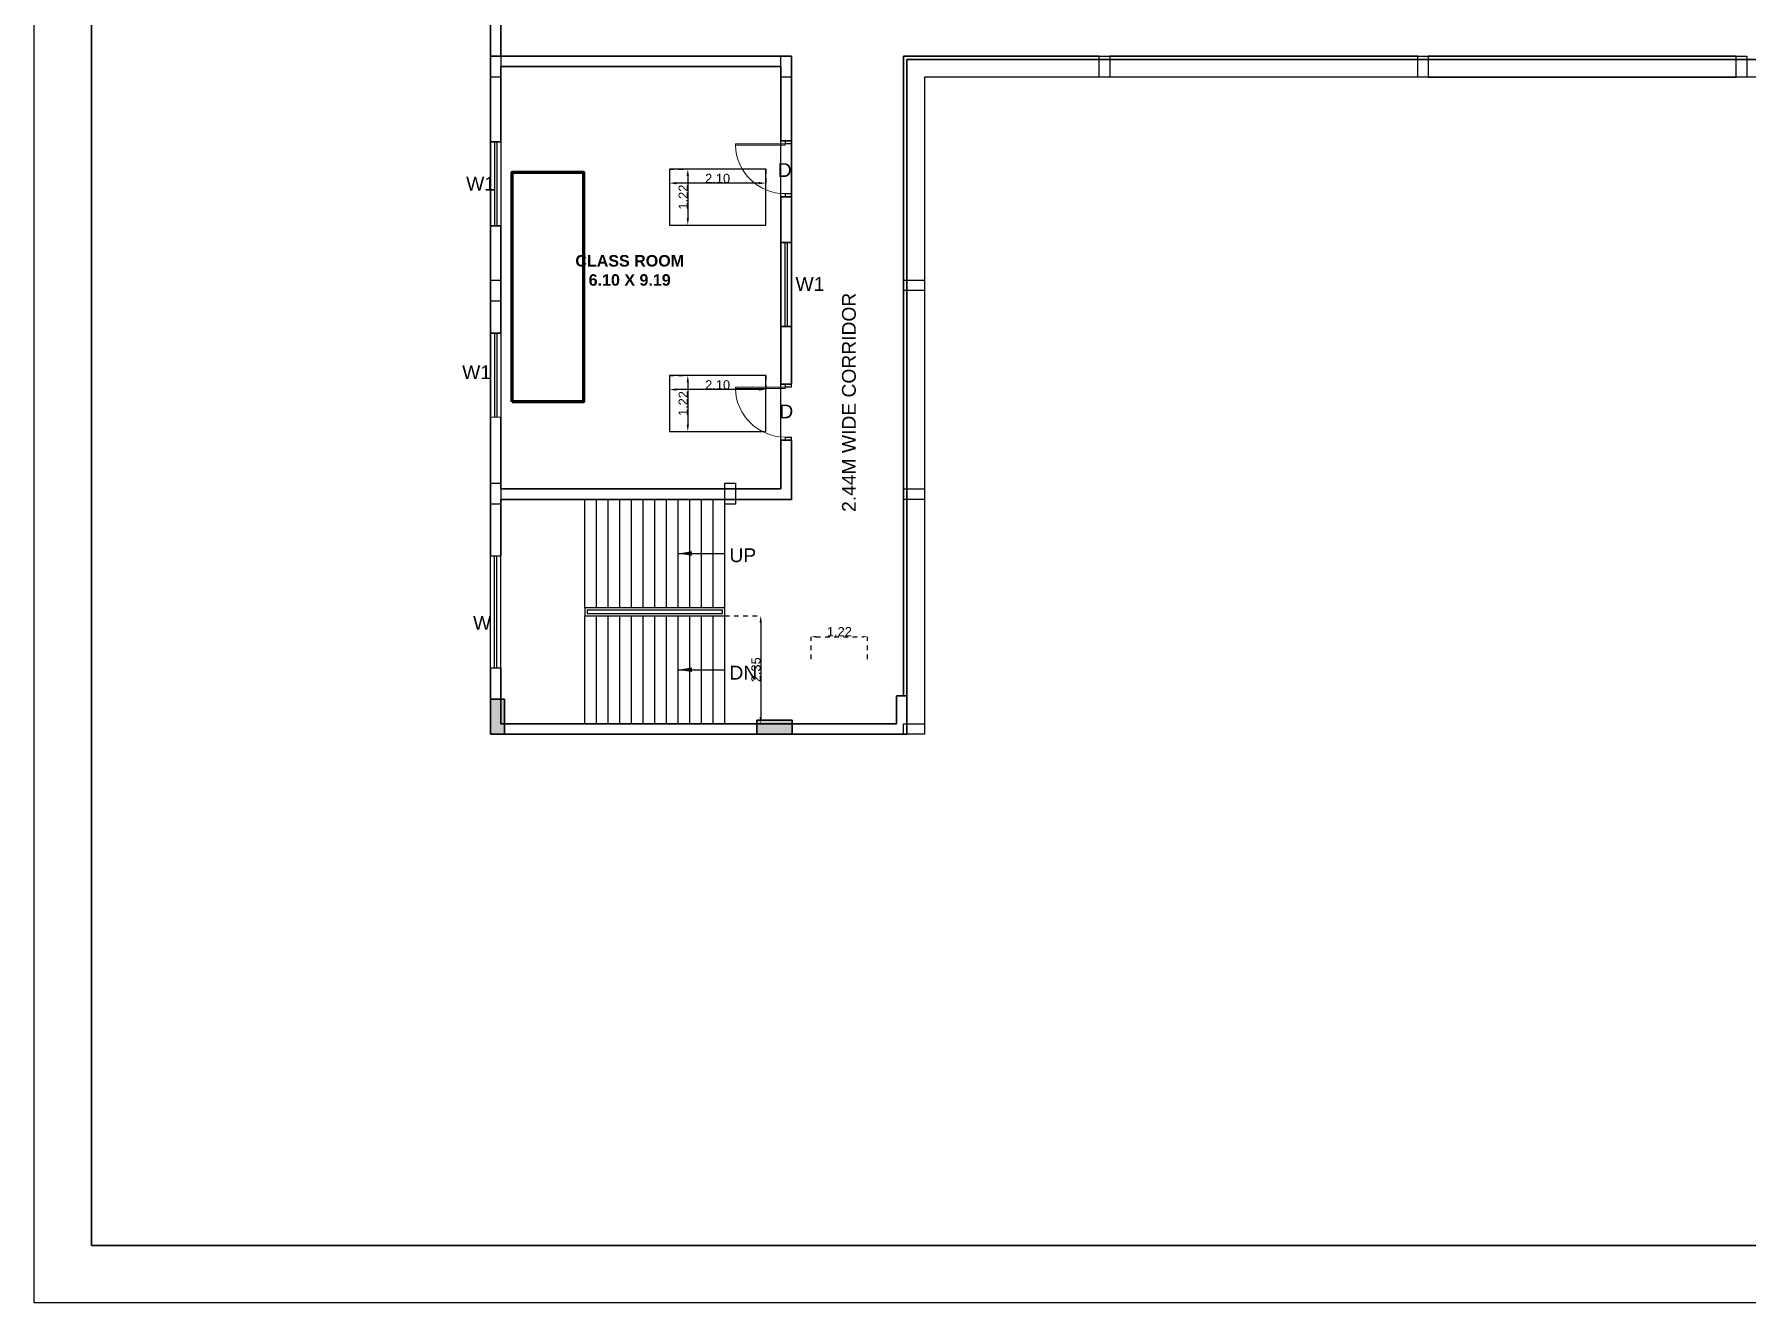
# Model space of a CAD drawing. Header units: metres. Extents: x -1744 to -758, y -4183 to -3914.
# Drawn here: x -1052.96 to -1015.68, y -4172.82 to -4145.2 of the extents above; entities that cross this region are included whole.
import ezdxf

# ---------------------------------------------------------------- set-up
doc = ezdxf.new("R2010")
doc.units = ezdxf.units.M
doc.header["$PDMODE"] = 3
doc.linetypes.add('DOT2', pattern=[0.125, 0, -0.125])
for name, color, linetype in [('A-STAIR-2', 54, 'Continuous'), ('A4-RCC CLMN-F', 4, 'Continuous'), ('BLK_1_FLR_1_BLT_UP_AREA', 18, 'Continuous'), ('BLK_1_FLR_1_EXIT_WIDTH_STAIR', 1, 'Continuous'), ('BLK_1_FLR_1_REGULAR_ROOM_1', 2, 'Continuous'), ('DOOR_OPEN', 180, 'Continuous'), ('Room Text -01', 7, 'Continuous'), ('TEXT', 7, 'Continuous'), ('TEXT NOTES', 200, 'Continuous'), ('WALL', 7, 'Continuous'), ('WINDOW', 215, 'Continuous')]:
    doc.layers.add(name, color=color, linetype=linetype)
for name, color, linetype, lineweight in [('A_---WALLS', 255, 'Continuous', 30), ('BLK_1_FLR_1_ EXIT_WIDTH_ DOOR', 2, 'Continuous', 9), ('BLK_1_FLR_1_ROOM_1_LIGHT_VENTILATION_1', 232, 'Continuous', 0), ('DOOR', 11, 'Continuous', 18), ('Steps', 15, 'Continuous', 25)]:
    doc.layers.add(name, color=color, linetype=linetype, lineweight=lineweight)
doc.styles.add('CORPORATION', font='arial.ttf')
doc.styles.add('KK', font='arial.ttf', dxfattribs={"width": 0.75})
doc.styles.get("Standard").update_dxf_attribs({"font": 'arial.ttf'})
doc.styles.add('TITLE', font='arialbd.ttf')
doc.dimstyles.new('Dim-outter', dxfattribs={"dimtxt": 1, "dimasz": 1, "dimexe": 0, "dimexo": 0, "dimgap": 1, "dimtad": 1, "dimlfac": -1, "dimzin": 3, "dimdsep": 46, "dimtxsty": 'CORPORATION', "dimblk": 'ARCHTICK', "dimcen": 0.125, "dimclrd": 8, "dimclre": 8, "dimclrt": 256, "dimazin": 0, "dimtfac": 0.5, "dimtix": 1, "dimtmove": 2, "dimatfit": 3, "dimfxl": 0, "dimtolj": 1, "dimtzin": 0, "dimarcsym": 0})
doc.dimstyles.new('ISO-25', dxfattribs={"dimscale": 0, "dimtxt": 0.23, "dimasz": 0.15, "dimexe": 1.25, "dimexo": 0.625, "dimgap": 0, "dimtad": 0, "dimzin": 1, "dimdsep": 46, "dimtxsty": 'Standard', "dimblk": 'OBLIQUE', "dimcen": 0, "dimse1": 1, "dimse2": 1, "dimclrd": 256, "dimclrt": 256, "dimadec": 0, "dimazin": 2, "dimtfac": 1, "dimtix": 1, "dimtofl": 0, "dimtmove": 0, "dimatfit": 3, "dimfxl": 0, "dimtolj": 1, "dimarcsym": 0})

# ---------------------------------------------------------------- blocks, each defined once
blk = doc.blocks.new('_ArchTick')
at = {"color": 0, "linetype": 'ByBlock', "const_width": 0.15}
blk.add_lwpolyline([(-0.5, -0.5), (0.5, 0.5)], dxfattribs=at)
blk = doc.blocks.new('D-915')
for p, q in [((70, 900), (50, 900)), ((50, 100), (50, 900)), ((70, 100), (70, 900)), ((50, 100), (70, 100))]:
    blk.add_line(p, q)
for points in [[(0, 100), (50, 100), (50, 0), (0, 0)], [(5, 95), (45, 95), (45, 5), (5, 5)], [(850, 100), (900, 100), (900, 0), (850, 0)], [(855, 95), (895, 95), (895, 5), (855, 5)]]:
    blk.add_lwpolyline(points, close=True)
blk.add_arc((50, 100), 800, 359.9791, 88.5704)
blk = doc.blocks.new('*D541')
at = {"layer": 'BLK_1_FLR_1_EXIT_WIDTH_STAIR', "color": 1, "linetype": 'DOT2', "ltscale": 0.1}
for p, q in [((-1037.926, -4157.857), (-1037.146, -4157.857)), ((-1037.926, -4160.211), (-1037.146, -4160.211))]:
    blk.add_line(p, q, dxfattribs=at)
at = {"layer": 'BLK_1_FLR_1_EXIT_WIDTH_STAIR', "color": 1, "ltscale": 0.1}
blk.add_line((-1037.146, -4158.007), (-1037.146, -4160.061), dxfattribs=at)
for points in [[(-1037.171, -4158.007), (-1037.121, -4158.007), (-1037.146, -4157.857)], [(-1037.171, -4160.061), (-1037.121, -4160.061), (-1037.146, -4160.211)]]:
    blk.add_solid(points, dxfattribs=at)
at = {"layer": 'DEFPOINTS', "color": 0, "ltscale": 0.1}
for p in [(-1037.926, -4157.857), (-1037.926, -4160.211), (-1037.146, -4160.211)]:
    blk.add_point(p, dxfattribs=at)
at = {"layer": 'BLK_1_FLR_1_EXIT_WIDTH_STAIR', "color": 1, "ltscale": 0.1, "insert": (-1037.248, -4159.034), "char_height": 0.2, "attachment_point": 5, "rotation": 90}
blk.add_mtext('\\A1;2.35', dxfattribs=at)
blk = doc.blocks.new('*D563')
at = {"layer": 'BLK_1_FLR_1_ EXIT_WIDTH_ DOOR', "linetype": 'DOT2', "lineweight": -2, "ltscale": 0.05}
for p, q in [((-1036.044, -4158.804), (-1036.044, -4158.314)), ((-1035.944, -4158.314), (-1034.922, -4158.314)), ((-1034.822, -4158.804), (-1034.822, -4158.314))]:
    blk.add_line(p, q, dxfattribs=at)
at = {"layer": 'BLK_1_FLR_1_ EXIT_WIDTH_ DOOR', "ltscale": 0.05}
for points in [[(-1035.944, -4158.297), (-1035.944, -4158.331), (-1036.044, -4158.314)], [(-1034.922, -4158.297), (-1034.922, -4158.331), (-1034.822, -4158.314)]]:
    blk.add_solid(points, dxfattribs=at)
at = {"layer": 'DEFPOINTS', "color": 0, "ltscale": 0.05}
for p in [(-1034.822, -4158.314), (-1036.044, -4159.104), (-1034.822, -4159.104)]:
    blk.add_point(p, dxfattribs=at)
at = {"layer": 'BLK_1_FLR_1_ EXIT_WIDTH_ DOOR', "ltscale": 0.05, "insert": (-1035.433, -4158.204), "char_height": 0.2, "attachment_point": 5, "style": 'CORPORATION'}
blk.add_mtext('\\A1;1.22', dxfattribs=at)
blk = doc.blocks.new('*D681')
at = {"layer": 'DEFPOINTS', "color": 0, "ltscale": 0.1}
for p in [(-1039.134, -4152.627), (-1039.134, -4153.847), (-1038.733, -4153.847)]:
    blk.add_point(p, dxfattribs=at)
at = {"layer": 'DOOR_OPEN', "color": 1, "linetype": 'DOT2', "ltscale": 0.1}
for p, q in [((-1039.134, -4152.627), (-1038.733, -4152.627)), ((-1039.134, -4153.847), (-1038.733, -4153.847))]:
    blk.add_line(p, q, dxfattribs=at)
at = {"layer": 'DOOR_OPEN', "color": 1, "ltscale": 0.1}
blk.add_line((-1038.733, -4152.777), (-1038.733, -4153.697), dxfattribs=at)
for points in [[(-1038.758, -4152.777), (-1038.708, -4152.777), (-1038.733, -4152.627)], [(-1038.758, -4153.697), (-1038.708, -4153.697), (-1038.733, -4153.847)]]:
    blk.add_solid(points, dxfattribs=at)
at = {"layer": 'DOOR_OPEN', "color": 1, "ltscale": 0.1, "insert": (-1038.834, -4153.237), "char_height": 0.2, "attachment_point": 5, "rotation": 90}
blk.add_mtext('\\A1;1.22', dxfattribs=at)
blk = doc.blocks.new('*D682')
at = {"layer": 'DEFPOINTS', "color": 0, "ltscale": 0.1}
for p in [(-1039.134, -4152.627), (-1037.034, -4152.627), (-1039.134, -4152.933)]:
    blk.add_point(p, dxfattribs=at)
at = {"layer": 'DOOR_OPEN', "color": 2, "linetype": 'DOT2', "ltscale": 0.1}
for p, q in [((-1039.134, -4152.627), (-1039.134, -4152.933)), ((-1037.034, -4152.627), (-1037.034, -4152.933))]:
    blk.add_line(p, q, dxfattribs=at)
at = {"layer": 'DOOR_OPEN', "color": 2, "ltscale": 0.1}
blk.add_line((-1037.184, -4152.933), (-1038.984, -4152.933), dxfattribs=at)
for points in [[(-1038.984, -4152.908), (-1038.984, -4152.958), (-1039.134, -4152.933)], [(-1037.184, -4152.908), (-1037.184, -4152.958), (-1037.034, -4152.933)]]:
    blk.add_solid(points, dxfattribs=at)
at = {"layer": 'DOOR_OPEN', "color": 2, "ltscale": 0.1, "insert": (-1038.084, -4152.831), "char_height": 0.2, "attachment_point": 5}
blk.add_mtext('\\A1;2.10', dxfattribs=at)
blk = doc.blocks.new('*D683')
at = {"layer": 'DEFPOINTS', "color": 0, "ltscale": 0.1}
for p in [(-1039.134, -4148.132), (-1039.134, -4149.352), (-1038.733, -4149.352)]:
    blk.add_point(p, dxfattribs=at)
at = {"layer": 'DOOR_OPEN', "color": 1, "linetype": 'DOT2', "ltscale": 0.1}
for p, q in [((-1039.134, -4148.132), (-1038.733, -4148.132)), ((-1039.134, -4149.352), (-1038.733, -4149.352))]:
    blk.add_line(p, q, dxfattribs=at)
at = {"layer": 'DOOR_OPEN', "color": 1, "ltscale": 0.1}
blk.add_line((-1038.733, -4148.282), (-1038.733, -4149.202), dxfattribs=at)
for points in [[(-1038.758, -4148.282), (-1038.708, -4148.282), (-1038.733, -4148.132)], [(-1038.758, -4149.202), (-1038.708, -4149.202), (-1038.733, -4149.352)]]:
    blk.add_solid(points, dxfattribs=at)
at = {"layer": 'DOOR_OPEN', "color": 1, "ltscale": 0.1, "insert": (-1038.834, -4148.742), "char_height": 0.2, "attachment_point": 5, "rotation": 90}
blk.add_mtext('\\A1;1.22', dxfattribs=at)
blk = doc.blocks.new('*D684')
at = {"layer": 'DEFPOINTS', "color": 0, "ltscale": 0.1}
for p in [(-1039.134, -4148.132), (-1037.034, -4148.132), (-1039.134, -4148.438)]:
    blk.add_point(p, dxfattribs=at)
at = {"layer": 'DOOR_OPEN', "color": 2, "linetype": 'DOT2', "ltscale": 0.1}
for p, q in [((-1039.134, -4148.132), (-1039.134, -4148.438)), ((-1037.034, -4148.132), (-1037.034, -4148.438))]:
    blk.add_line(p, q, dxfattribs=at)
at = {"layer": 'DOOR_OPEN', "color": 2, "ltscale": 0.1}
blk.add_line((-1037.184, -4148.438), (-1038.984, -4148.438), dxfattribs=at)
for points in [[(-1038.984, -4148.413), (-1038.984, -4148.463), (-1039.134, -4148.438)], [(-1037.184, -4148.413), (-1037.184, -4148.463), (-1037.034, -4148.438)]]:
    blk.add_solid(points, dxfattribs=at)
at = {"layer": 'DOOR_OPEN', "color": 2, "ltscale": 0.1, "insert": (-1038.084, -4148.336), "char_height": 0.2, "attachment_point": 5}
blk.add_mtext('\\A1;2.10', dxfattribs=at)
blk = doc.blocks.new('A$C1C9B1590')
at = {"layer": 'A4-RCC CLMN-F'}
h = blk.add_hatch(color=256, dxfattribs=at)
h.dxf.hatch_style = 1
h.paths.add_polyline_path([(562.458, 23.287), (562.458, 22.523), (562.763, 22.523), (562.763, 23.287)])
h = blk.add_hatch(color=256, dxfattribs=at)
h.dxf.hatch_style = 1
h.paths.add_polyline_path([(568.261, 22.523), (568.261, 22.829), (569.025, 22.829), (569.025, 22.523)])
at = {"color": 1}
blk.add_lwpolyline([(552.524, 97.145), (695.504, 97.145), (695.504, 10.145), (552.524, 10.145)], close=True, dxfattribs=at)
at = {"layer": 'A-STAIR-2', "linetype": 'Continuous'}
for p, q in [((564.515, 25.284), (564.515, 27.639)), ((564.769, 25.284), (564.769, 27.639)), ((565.023, 25.284), (565.023, 27.639)), ((565.277, 25.284), (565.277, 27.639)), ((565.531, 25.284), (565.531, 27.639)), ((565.785, 25.284), (565.785, 27.639)), ((566.039, 25.284), (566.039, 27.639)), ((566.293, 25.284), (566.293, 27.639)), ((566.547, 25.284), (566.547, 27.639)), ((566.801, 25.284), (566.801, 27.639)), ((567.055, 25.284), (567.055, 27.639)), ((567.309, 25.284), (567.309, 27.639)), ((567.563, 25.284), (567.563, 27.639)), ((564.515, 22.752), (564.515, 25.106)), ((564.769, 22.752), (564.769, 25.106)), ((565.023, 22.752), (565.023, 25.106)), ((565.277, 22.752), (565.277, 25.106)), ((565.531, 22.752), (565.531, 25.106)), ((565.785, 22.752), (565.785, 25.106)), ((566.039, 22.752), (566.039, 25.106)), ((566.293, 22.752), (566.293, 25.106)), ((566.547, 22.752), (566.547, 25.106)), ((566.801, 22.752), (566.801, 25.106)), ((567.055, 22.752), (567.055, 25.106)), ((567.309, 22.752), (567.309, 25.106)), ((567.563, 22.752), (567.563, 25.106))]:
    blk.add_line(p, q, dxfattribs=at)
at = {"layer": 'A4-RCC CLMN-F'}
for points in [[(562.458, 37.291), (562.686, 37.291), (562.686, 36.834), (562.458, 36.834)], [(568.782, 37.291), (569.011, 37.291), (569.011, 36.834), (568.782, 36.834)], [(575.716, 37.291), (575.945, 37.291), (575.945, 36.834), (575.716, 36.834)], [(582.651, 37.291), (582.879, 37.291), (582.879, 36.834), (582.651, 36.834)], [(589.585, 37.291), (589.813, 37.291), (589.813, 36.834), (589.585, 36.834)], [(562.458, 32.414), (562.686, 32.414), (562.686, 31.957), (562.458, 31.957)], [(571.449, 32.185), (571.449, 32.414), (571.906, 32.414), (571.906, 32.185)], [(562.458, 27.992), (562.686, 27.992), (562.686, 27.535), (562.458, 27.535)], [(567.563, 27.992), (567.792, 27.992), (567.792, 27.535), (567.563, 27.535)], [(571.449, 27.639), (571.449, 27.867), (571.906, 27.867), (571.906, 27.639)], [(571.449, 22.523), (571.449, 22.752), (571.906, 22.752), (571.906, 22.523)]]:
    blk.add_lwpolyline(points, close=True, dxfattribs=at)
at = {"layer": 'A_---WALLS'}
for p, q in [((562.458, 39.729), (562.458, 37.291)), ((562.686, 39.729), (562.686, 37.291)), ((562.458, 37.291), (569.011, 37.291)), ((562.458, 35.424), (562.458, 37.291)), ((569.011, 37.291), (569.011, 35.448)), ((571.449, 37.291), (571.449, 23.362)), ((571.449, 37.291), (575.716, 37.291)), ((575.945, 37.291), (582.651, 37.291)), ((582.879, 37.291), (589.585, 37.291)), ((562.686, 37.062), (562.686, 35.424)), ((568.782, 37.062), (562.686, 37.062)), ((568.782, 37.062), (568.782, 35.448)), ((571.525, 37.215), (575.716, 37.215)), ((571.525, 22.523), (571.525, 37.215)), ((571.525, 37.215), (610.387, 37.215)), ((571.525, 37.215), (571.525, 23.362)), ((575.945, 37.215), (582.651, 37.215)), ((582.879, 37.215), (589.585, 37.215)), ((582.879, 36.834), (589.585, 36.834)), ((568.782, 35.448), (569.011, 35.448)), ((569.011, 35.448), (569.011, 30.148)), ((568.782, 34.229), (569.011, 34.229)), ((568.782, 34.229), (568.782, 30.148)), ((562.458, 31.258), (562.458, 33.595)), ((562.686, 33.595), (562.686, 31.258)), ((568.782, 30.148), (569.011, 30.148)), ((562.458, 26.41), (562.458, 29.429)), ((562.686, 29.429), (562.686, 27.867)), ((568.782, 28.929), (568.782, 27.867)), ((568.782, 28.929), (569.011, 28.929)), ((569.011, 28.929), (569.011, 27.639)), ((568.782, 27.867), (562.686, 27.867)), ((562.686, 27.639), (569.011, 27.639)), ((562.686, 26.41), (562.686, 27.639)), ((562.458, 23.972), (562.458, 22.523)), ((562.458, 22.523), (562.458, 23.972)), ((562.686, 22.752), (562.686, 23.972)), ((562.458, 23.287), (562.763, 23.287)), ((562.458, 22.523), (562.458, 23.287)), ((562.763, 23.287), (562.763, 22.523)), ((571.525, 23.362), (571.297, 23.362)), ((571.297, 23.362), (571.297, 22.752)), ((571.525, 22.523), (571.525, 23.362)), ((562.686, 22.752), (571.297, 22.752)), ((568.261, 22.523), (568.261, 22.829)), ((568.261, 22.829), (569.025, 22.829)), ((569.025, 22.829), (569.025, 22.523)), ((562.458, 22.523), (571.525, 22.523)), ((562.763, 22.523), (562.458, 22.523)), ((562.686, 22.523), (571.525, 22.523)), ((569.025, 22.523), (568.261, 22.523))]:
    blk.add_line(p, q, dxfattribs=at)
blk.add_lwpolyline([(553.774, 95.895), (694.254, 95.895), (694.254, 11.395), (553.774, 11.395)], close=True, dxfattribs=at)
for points in [[(562.458, 41.425), (562.458, 35.424)], [(562.458, 33.595), (562.458, 31.258)], [(562.458, 29.429), (562.458, 26.41)]]:
    blk.add_lwpolyline(points, dxfattribs=at)
at = {"layer": 'Room Text -01', "color": 23}
blk.add_lwpolyline([(562.686, 31.258), (562.686, 33.595)], dxfattribs=at)
at = {"layer": 'Steps', "color": 66, "ltscale": 11}
for p, q in [((564.515, 25.284), (564.515, 25.106)), ((564.515, 25.284), (567.563, 25.284)), ((564.515, 25.106), (567.563, 25.106)), ((564.565, 25.234), (567.513, 25.234)), ((564.565, 25.234), (564.565, 25.156)), ((564.565, 25.156), (567.513, 25.156)), ((567.513, 25.156), (567.513, 25.234)), ((567.563, 25.106), (567.563, 25.284))]:
    blk.add_line(p, q, dxfattribs=at)
at = {"layer": 'TEXT', "color": 5, "lineweight": 15}
for p, q in [((562.686, 29.429), (562.458, 29.429)), ((562.458, 29.429), (562.686, 29.429))]:
    blk.add_line(p, q, dxfattribs=at)
at = {"layer": 'WINDOW', "linetype": 'Continuous'}
for p, q in [((562.458, 35.424), (562.686, 35.424)), ((562.686, 35.424), (562.458, 35.424)), ((562.458, 35.424), (562.458, 33.595)), ((562.547, 35.424), (562.547, 33.595)), ((562.547, 35.424), (562.547, 33.595)), ((562.597, 35.424), (562.597, 33.595)), ((562.597, 35.424), (562.597, 33.595)), ((562.686, 35.424), (562.686, 33.595)), ((562.458, 33.595), (562.686, 33.595)), ((562.686, 33.595), (562.458, 33.595)), ((568.782, 33.235), (568.782, 31.406)), ((569.011, 33.235), (568.782, 33.235)), ((568.782, 33.235), (569.011, 33.235)), ((568.871, 33.235), (568.871, 31.406)), ((568.871, 33.235), (568.871, 31.406)), ((568.922, 33.235), (568.922, 31.406)), ((568.922, 33.235), (568.922, 31.406)), ((569.011, 33.235), (569.011, 31.406)), ((568.782, 31.406), (569.011, 31.406)), ((569.011, 31.406), (568.782, 31.406)), ((562.458, 31.258), (562.686, 31.258)), ((562.686, 31.258), (562.458, 31.258)), ((562.458, 31.258), (562.458, 29.429)), ((562.547, 31.258), (562.547, 29.429)), ((562.547, 31.258), (562.547, 29.429)), ((562.597, 31.258), (562.597, 29.429)), ((562.597, 31.258), (562.597, 29.429)), ((562.686, 31.258), (562.686, 29.429)), ((562.458, 26.41), (562.686, 26.41)), ((562.458, 23.972), (562.458, 26.41)), ((562.547, 23.972), (562.547, 26.41)), ((562.547, 23.972), (562.547, 26.41)), ((562.597, 23.972), (562.597, 26.41)), ((562.597, 23.972), (562.597, 26.105)), ((562.686, 23.972), (562.686, 26.41)), ((562.458, 23.972), (562.686, 23.972))]:
    blk.add_line(p, q, dxfattribs=at)
at = {"layer": 'DOOR', "xscale": -0.001354666666666, "yscale": 0.001354666666666, "zscale": 0.001354666666666, "rotation": 90.00000007159593}
for p in [(569.011, 35.448), (569.011, 30.148)]:
    blk.add_blockref('D-915', p, dxfattribs=at)
at = {"layer": 'TEXT', "insert": (565.49, 32.624), "char_height": 0.25, "width": 6.85278, "attachment_point": 5, "style": 'TITLE'}
blk.add_mtext('\\A1;CLASS ROOM\\P6.10 X 9.19', dxfattribs=at)
at = {"layer": 'TEXT NOTES', "style": 'KK'}
for s, p in [('D', (568.715, 34.66)), ('W1', (561.929, 34.364)), ('W1', (569.101, 32.179)), ('W1', (561.842, 30.259)), ('D', (568.749, 29.404)), ('UP', (567.662, 26.273)), ('W', (562.079, 24.8)), ('DN', (567.662, 23.716))]:
    blk.add_text(s, height=0.3, dxfattribs=at).set_placement(p)
blk.add_text('2.44M WIDE CORRIDOR', height=0.3, rotation=90, dxfattribs=at).set_placement((570.413, 27.366))
at = {"layer": 'WALL', "color": 3}
for points in [[(566.547, 26.461), (567.563, 26.461)], [(566.547, 23.929), (567.563, 23.929)]]:
    blk.add_leader(points, dimstyle='Dim-outter', override={"dimasz": 0.3, "dimtad": 0, "dimfxl": 10, "dimfxlon": 1}, dxfattribs=at)

msp = doc.modelspace()

# ---------------------------------------------------------------- linework, layer by layer
at = {"layer": 'BLK_1_FLR_1_BLT_UP_AREA', "color": 26}
msp.add_lwpolyline([(-1043.03101, -4160.43975), (-1043.03101, -4133.63285), (-934.29361, -4133.63285), (-934.29361, -4157.44244), (-943.74241, -4157.44244), (-943.74241, -4146.12965), (-984.28081, -4146.12965), (-984.28044, -4147.19701), (-995.10084, -4147.19701), (-995.10121, -4146.12965), (-1033.58221, -4146.12965), (-1033.58221, -4160.43975)], close=True, dxfattribs=at)
at = {"layer": 'BLK_1_FLR_1_REGULAR_ROOM_1', "color": 3}
msp.add_lwpolyline([(-1036.70641, -4145.90105), (-1042.80241, -4145.90105), (-1042.80241, -4155.09585), (-1036.70641, -4155.09585)], close=True, dxfattribs=at)
at = {"layer": 'BLK_1_FLR_1_ROOM_1_LIGHT_VENTILATION_1', "color": 232, "lineweight": 60}
msp.add_lwpolyline([(-1042.5551, -4153.20113), (-1042.5551, -4148.20113), (-1041.0051, -4148.20113), (-1041.0051, -4153.20113)], close=True, dxfattribs=at)
at = {"layer": 'DOOR_OPEN', "color": 180}
for points in [[(-1037.03364, -4149.35185), (-1037.03364, -4148.13185), (-1039.13364, -4148.13185), (-1039.13364, -4149.35185)], [(-1037.03364, -4153.84736), (-1037.03364, -4152.62736), (-1039.13364, -4152.62736), (-1039.13364, -4153.84736)]]:
    msp.add_lwpolyline(points, close=True, dxfattribs=at)

# ---------------------------------------------------------------- block references
at = {"layer": 'WALL'}
msp.add_blockref('A$C1C9B1590', (-1605.48862, -4182.96317), dxfattribs=at)

# ---------------------------------------------------------------- dimensions: what is measured, and where the dimension line sits
at = {"layer": 'BLK_1_FLR_1_ EXIT_WIDTH_ DOOR', "ltscale": 0.05}
dim = msp.add_linear_dim(base=(-1034.82182, -4158.31411), p1=(-1036.04362, -4159.10356), p2=(-1034.82182, -4159.10356), dimstyle='Dim-outter', override={"dimtxt": 0.2, "dimasz": 0.1, "dimexo": 0.3, "dimgap": 0.01, "dimpost": '\\X', "dimsah": 1, "dimclrd": 256, "dimclre": 256}, dxfattribs=at)
dim.commit()
dim.dimension.update_dxf_attribs({"geometry": '*D563', "text_midpoint": (-1035.43272, -4158.2037)})
at = {"layer": 'BLK_1_FLR_1_EXIT_WIDTH_STAIR', "color": 1, "ltscale": 0.1}
dim = msp.add_linear_dim(base=(-1037.14566, -4160.21115), p1=(-1037.92561, -4157.8567), p2=(-1037.92561, -4160.21115), angle=90, dimstyle='ISO-25', override={"dimscale": 1, "dimtxt": 0.2, "dimexe": 0, "dimexo": 0, "dimtad": 1, "dimsah": 1, "dimse1": 0, "dimse2": 0, "dimclrd": 1, "dimclre": 1, "dimclrt": 1, "dimfxl": 0, "dimlwd": 65535, "dimlwe": 65535}, dxfattribs=at)
dim.commit()
dim.dimension.update_dxf_attribs({"geometry": '*D541', "text_midpoint": (-1037.24784, -4159.03392)})
at = {"layer": 'DOOR_OPEN', "color": 1, "ltscale": 0.1}
for base, p1, p2, picture, middle in [((-1038.7331, -4149.35185), (-1039.13364, -4148.13185), (-1039.13364, -4149.35185), '*D683', (-1038.83351, -4148.74185)), ((-1038.7331, -4153.84736), (-1039.13364, -4152.62736), (-1039.13364, -4153.84736), '*D681', (-1038.83351, -4153.23736))]:
    dim = msp.add_linear_dim(base=base, p1=p1, p2=p2, angle=90, dimstyle='ISO-25', override={"dimscale": 1, "dimtxt": 0.2, "dimexe": 0, "dimexo": 0, "dimtad": 1, "dimsah": 1, "dimse1": 0, "dimse2": 0, "dimclrd": 1, "dimclre": 1, "dimclrt": 1, "dimfxl": 0, "dimlwd": 65535, "dimlwe": 65535}, dxfattribs=at)
    dim.commit()
    dim.dimension.update_dxf_attribs({"geometry": picture, "text_midpoint": middle})
at = {"layer": 'DOOR_OPEN', "color": 2, "ltscale": 0.1}
for base, p1, p2, picture, middle in [((-1039.13364, -4148.43798), (-1037.03364, -4148.13185), (-1039.13364, -4148.13185), '*D684', (-1038.08364, -4148.33587)), ((-1039.13364, -4152.9335), (-1037.03364, -4152.62736), (-1039.13364, -4152.62736), '*D682', (-1038.08364, -4152.83138))]:
    dim = msp.add_linear_dim(base=base, p1=p1, p2=p2, angle=180, dimstyle='ISO-25', override={"dimscale": 1, "dimtxt": 0.2, "dimexe": 0, "dimexo": 0, "dimtad": 1, "dimsah": 1, "dimse1": 0, "dimse2": 0, "dimclrd": 2, "dimclre": 2, "dimclrt": 2, "dimfxl": 0, "dimlwd": 65535, "dimlwe": 65535}, dxfattribs=at)
    dim.commit()
    dim.dimension.update_dxf_attribs({"geometry": picture, "text_midpoint": middle})

doc.saveas('drawing.dxf')
